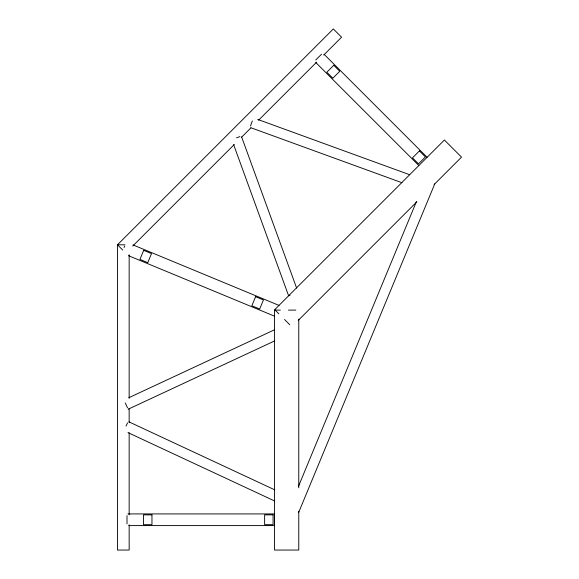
<?xml version="1.0" encoding="UTF-8"?>
<svg xmlns="http://www.w3.org/2000/svg" width="579" height="579" viewBox="0 0 579 579"><rect width="100%" height="100%" fill="white"/><g stroke="black" fill="none" stroke-linecap="round" stroke-linejoin="round"><path stroke-width="0.87" d="M127.004 523.886L127.004 515.628M129.16 524.762L129.16 550.05L117.479 550.05L117.486 244.794L333.33 28.95L341.588 37.208L323.704 55.085M129.16 514.825L129.16 432.643M129.16 422.713L129.16 408.26M129.16 398.323L129.16 254.731M250.497 126.012L252.335 120.953M124.036 247.523L124.666 245.995M298.366 486.621L416.381 201.709M298.75 512.234L434.764 183.876M126.027 426.101L127.546 422.844M315.721 60.021L321.562 54.18M132.765 246.032L234.3 144.489M241.327 137.469L250.902 127.887M258.567 120.222L316.677 62.112M298.228 320.426L416.873 201.789M434.091 184.563L461.521 157.141L444.39 140.009L274.721 309.671L278.861 313.811M128.799 397.73L274.54 329.762M128.176 409.223L274.736 340.872M236.543 137.824L239.916 136.601M290.014 295.268L288.617 295.775L233.627 144.656M124.97 244.794L117.486 244.794L122.777 250.092M280.395 310.105L274.54 310.105L274.54 550.05L298.771 550.05L298.771 511.264M288.414 310.105L295.84 310.105M127.901 513.92L274.54 513.92L274.54 525.594L128.806 525.594M257.706 119.412L409.671 174.728M250.837 127.72L401.956 182.718M132.946 244.895L279.013 305.401M128.48 255.686L274.54 316.185M128.994 421.881L274.736 489.841M127.973 432.607L274.54 500.951M324.045 54.245L427.099 157.3M315.787 62.503L418.841 165.551M284.535 319.485L289.782 324.732M125.274 402.998L127.546 407.877M241.617 136.941L296.614 288.06M298.771 319.13L298.771 487.808M143.693 250.345L139.937 259.406L147.775 262.649L151.524 253.588L143.693 250.345M255.607 296.694L251.851 305.763L259.682 309.005L263.438 299.944L255.607 296.694M333.765 65.275L326.831 72.216L332.824 78.208L339.764 71.268L333.765 65.275M419.42 150.931L412.48 157.864L418.479 163.864L425.413 156.923L419.42 150.931M151.959 514.861L143.476 514.861L143.476 524.675L151.959 524.675L151.959 514.861M273.085 514.861L264.61 514.861L264.61 524.675L273.085 524.675L273.085 514.861"/></g></svg>
